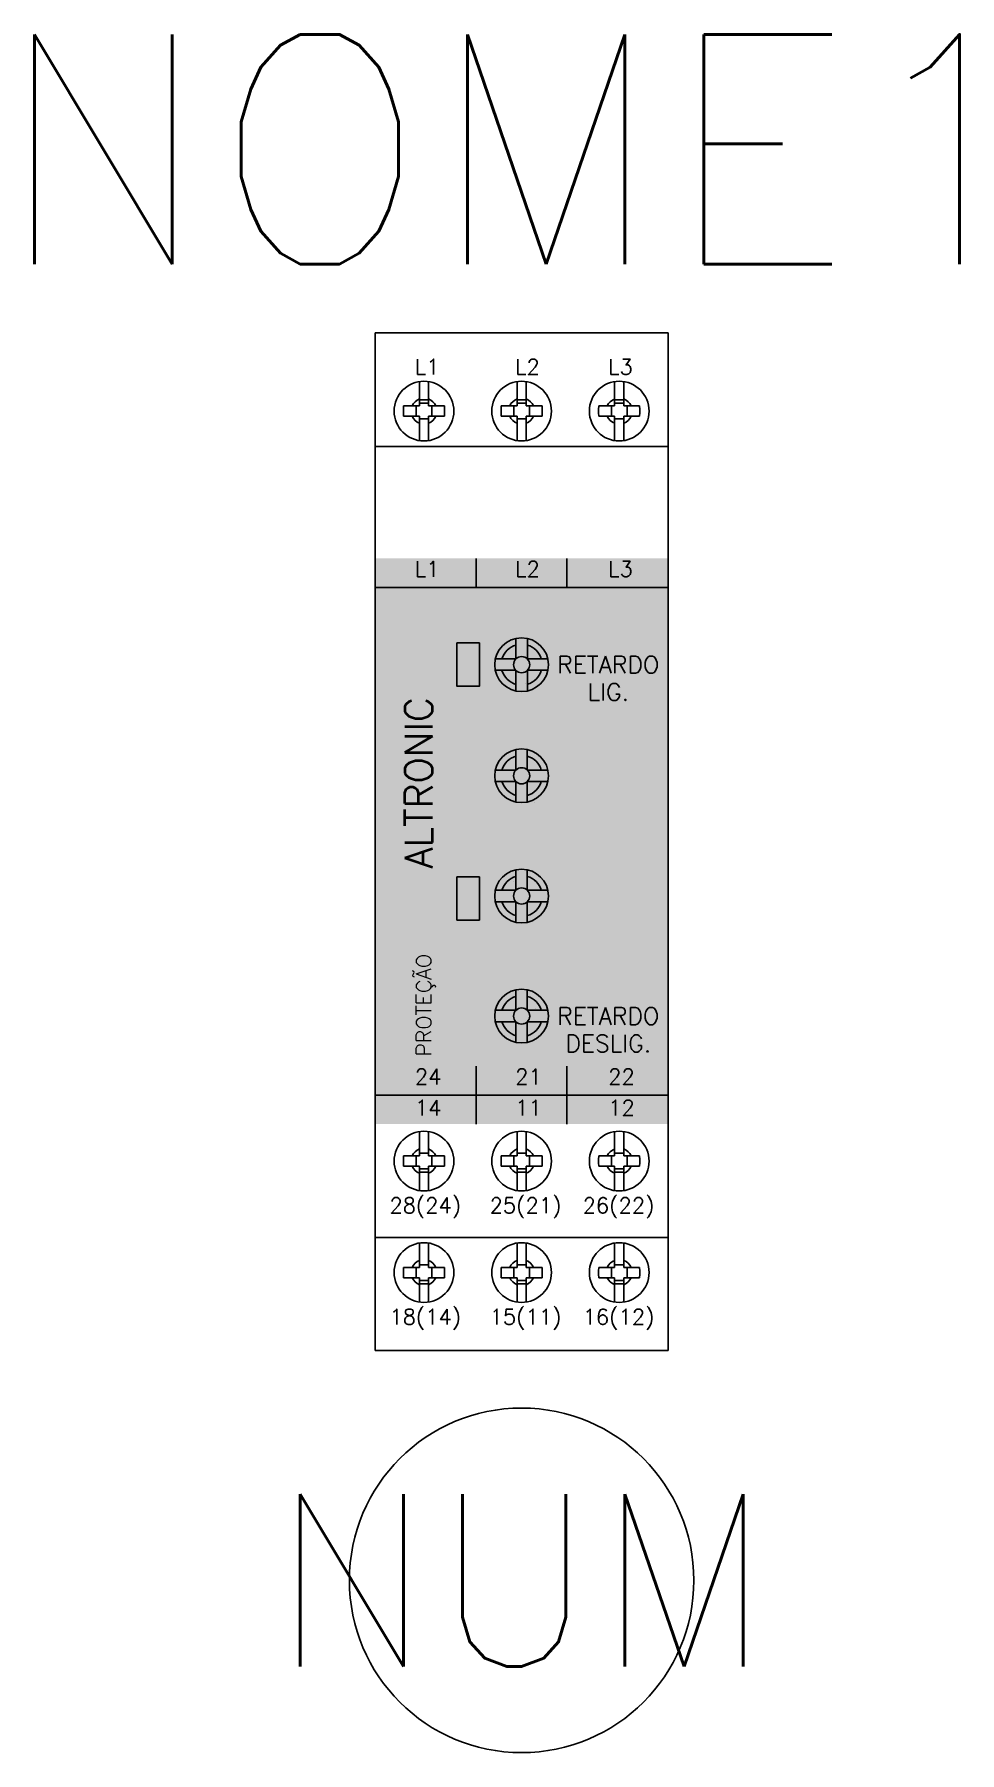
# Model space of a CAD drawing. Header units: millimetres. Extents: x -3 to 5.1, y -7.9 to 7.
import ezdxf
from ezdxf.enums import TextEntityAlignment as Align

# ---------------------------------------------------------------- set-up
doc = ezdxf.new("R2010")
doc.units = ezdxf.units.MM
doc.layers.add('6', color=7, linetype='Continuous')
doc.styles.add('Romans', font='romans.shx')

msp = doc.modelspace()

# ---------------------------------------------------------------- hatches: boundary and pattern name
at = {"layer": '6'}
h = msp.add_hatch(color=254, dxfattribs=at)
h.dxf.hatch_style = 1
h.paths.add_polyline_path([(0, 2.468), (2.55, 2.468), (2.55, -2.457), (0, -2.457)])
h = msp.add_hatch(color=1, dxfattribs=at)
h.dxf.hatch_style = 1
h.paths.add_polyline_path([(0.908, 1.731), (0.712, 1.731), (0.712, 1.354), (0.908, 1.354)])
h = msp.add_hatch(color=3, dxfattribs=at)
h.dxf.hatch_style = 1
h.paths.add_polyline_path([(0.908, -0.305), (0.712, -0.305), (0.712, -0.681), (0.908, -0.681)])

# ---------------------------------------------------------------- linework, layer by layer
at = {"linetype": 'Continuous'}
for p, q in [((0, -4.43), (0, 4.43)), ((0, 4.43), (2.55, 4.43)), ((2.55, 4.43), (2.55, -4.43)), ((0.385, 4.007), (0.385, 3.795)), ((0.465, 4.007), (0.465, 3.795)), ((1.235, 4.007), (1.235, 3.795)), ((1.315, 4.007), (1.315, 3.795)), ((2.085, 4.007), (2.085, 3.795)), ((2.165, 4.007), (2.165, 3.795)), ((0.247, 3.795), (0.246, 3.765)), ((0.246, 3.765), (0.246, 3.735)), ((0.385, 3.795), (0.247, 3.795)), ((0.357, 3.795), (0.357, 3.705)), ((0.385, 3.847), (0.465, 3.847)), ((0.465, 3.818), (0.385, 3.818)), ((0.603, 3.795), (0.465, 3.795)), ((0.493, 3.795), (0.493, 3.705)), ((0.603, 3.795), (0.604, 3.765)), ((0.604, 3.765), (0.604, 3.735)), ((1.097, 3.795), (1.096, 3.765)), ((1.096, 3.765), (1.096, 3.735)), ((1.235, 3.795), (1.097, 3.795)), ((1.207, 3.795), (1.207, 3.705)), ((1.235, 3.847), (1.315, 3.847)), ((1.315, 3.818), (1.235, 3.818)), ((1.453, 3.795), (1.315, 3.795)), ((1.343, 3.795), (1.343, 3.705)), ((1.453, 3.795), (1.454, 3.765)), ((1.454, 3.765), (1.454, 3.735)), ((1.947, 3.795), (1.946, 3.765)), ((1.946, 3.765), (1.946, 3.735)), ((2.085, 3.795), (1.947, 3.795)), ((2.057, 3.795), (2.057, 3.705)), ((2.085, 3.847), (2.165, 3.847)), ((2.165, 3.818), (2.085, 3.818)), ((2.303, 3.795), (2.165, 3.795)), ((2.193, 3.795), (2.193, 3.705)), ((2.303, 3.795), (2.304, 3.765)), ((2.304, 3.765), (2.304, 3.735)), ((0.246, 3.735), (0.247, 3.705)), ((0.385, 3.705), (0.247, 3.705)), ((0.385, 3.705), (0.385, 3.493)), ((0.465, 3.682), (0.385, 3.682)), ((0.603, 3.705), (0.465, 3.705)), ((0.465, 3.705), (0.465, 3.493)), ((0.604, 3.735), (0.603, 3.705)), ((1.096, 3.735), (1.097, 3.705)), ((1.235, 3.705), (1.097, 3.705)), ((1.235, 3.705), (1.235, 3.493)), ((1.315, 3.682), (1.235, 3.682)), ((1.453, 3.705), (1.315, 3.705)), ((1.315, 3.705), (1.315, 3.493)), ((1.454, 3.735), (1.453, 3.705)), ((1.946, 3.735), (1.947, 3.705)), ((2.085, 3.705), (1.947, 3.705)), ((2.085, 3.705), (2.085, 3.493)), ((2.165, 3.682), (2.085, 3.682)), ((2.303, 3.705), (2.165, 3.705)), ((2.165, 3.705), (2.165, 3.493)), ((2.304, 3.735), (2.303, 3.705)), ((0, 3.443), (2.55, 3.443)), ((0, 2.215), (2.55, 2.215)), ((1.226, 1.771), (1.226, 1.592)), ((1.325, 1.771), (1.325, 1.592)), ((1.046, 1.592), (1.226, 1.592)), ((1.223, 1.561), (1.223, 1.561)), ((1.302, 1.609), (1.302, 1.609)), ((1.325, 1.592), (1.504, 1.592)), ((1.046, 1.493), (1.226, 1.493)), ((1.226, 1.493), (1.226, 1.313)), ((1.313, 1.381), (1.313, 1.381)), ((1.325, 1.493), (1.504, 1.493)), ((1.325, 1.493), (1.325, 1.314)), ((1.225, 0.803), (1.225, 0.625)), ((1.324, 0.804), (1.324, 0.625)), ((1.225, 0.625), (1.046, 0.625)), ((1.504, 0.625), (1.324, 0.625)), ((1.225, 0.525), (1.046, 0.525)), ((1.113, 0.519), (1.113, 0.519)), ((1.225, 0.525), (1.225, 0.346)), ((1.293, 0.519), (1.293, 0.519)), ((1.504, 0.525), (1.324, 0.525)), ((1.324, 0.525), (1.324, 0.346)), ((1.473, 0.519), (1.473, 0.519)), ((1.203, 0.34), (1.203, 0.34)), ((1.383, 0.34), (1.383, 0.34)), ((1.225, -0.243), (1.225, -0.422)), ((1.324, -0.243), (1.324, -0.422)), ((1.225, -0.422), (1.046, -0.422)), ((1.203, -0.347), (1.203, -0.347)), ((1.504, -0.422), (1.324, -0.422)), ((1.383, -0.347), (1.383, -0.347)), ((1.225, -0.522), (1.046, -0.522)), ((1.113, -0.527), (1.113, -0.527)), ((1.225, -0.522), (1.225, -0.701)), ((1.293, -0.527), (1.293, -0.527)), ((1.504, -0.522), (1.324, -0.522)), ((1.324, -0.522), (1.324, -0.701)), ((1.473, -0.527), (1.473, -0.527)), ((1.225, -1.288), (1.225, -1.467)), ((1.324, -1.288), (1.324, -1.467)), ((1.225, -1.467), (1.046, -1.467)), ((1.212, -1.449), (1.212, -1.449)), ((1.504, -1.467), (1.324, -1.467)), ((1.392, -1.449), (1.392, -1.449)), ((1.225, -1.566), (1.046, -1.566)), ((1.225, -1.566), (1.225, -1.746)), ((1.293, -1.572), (1.293, -1.572)), ((1.504, -1.566), (1.324, -1.566)), ((1.324, -1.566), (1.324, -1.746)), ((1.473, -1.572), (1.473, -1.572)), ((0, -2.205), (2.55, -2.205)), ((0.385, -2.734), (0.385, -2.523)), ((0.465, -2.734), (0.465, -2.523)), ((1.235, -2.734), (1.235, -2.523)), ((1.315, -2.734), (1.315, -2.523)), ((2.085, -2.734), (2.085, -2.523)), ((2.165, -2.734), (2.165, -2.523)), ((0.246, -2.765), (0.247, -2.734)), ((0.246, -2.795), (0.246, -2.765)), ((0.247, -2.825), (0.246, -2.795)), ((0.385, -2.734), (0.247, -2.734)), ((0.385, -2.825), (0.247, -2.825)), ((0.357, -2.825), (0.357, -2.734)), ((0.465, -2.712), (0.385, -2.712)), ((0.385, -3.036), (0.385, -2.825)), ((0.603, -2.734), (0.465, -2.734)), ((0.465, -3.036), (0.465, -2.825)), ((0.603, -2.825), (0.465, -2.825)), ((0.493, -2.825), (0.493, -2.734)), ((0.604, -2.765), (0.603, -2.734)), ((0.603, -2.825), (0.604, -2.795)), ((0.604, -2.795), (0.604, -2.765)), ((1.096, -2.765), (1.097, -2.734)), ((1.096, -2.795), (1.096, -2.765)), ((1.097, -2.825), (1.096, -2.795)), ((1.235, -2.734), (1.097, -2.734)), ((1.235, -2.825), (1.097, -2.825)), ((1.207, -2.825), (1.207, -2.734)), ((1.315, -2.712), (1.235, -2.712)), ((1.235, -3.036), (1.235, -2.825)), ((1.453, -2.734), (1.315, -2.734)), ((1.315, -3.036), (1.315, -2.825)), ((1.453, -2.825), (1.315, -2.825)), ((1.343, -2.825), (1.343, -2.734)), ((1.454, -2.765), (1.453, -2.734)), ((1.453, -2.825), (1.454, -2.795)), ((1.454, -2.795), (1.454, -2.765)), ((1.946, -2.765), (1.947, -2.734)), ((1.946, -2.795), (1.946, -2.765)), ((1.947, -2.825), (1.946, -2.795)), ((2.085, -2.734), (1.947, -2.734)), ((2.085, -2.825), (1.947, -2.825)), ((2.057, -2.825), (2.057, -2.734)), ((2.165, -2.712), (2.085, -2.712)), ((2.085, -3.036), (2.085, -2.825)), ((2.303, -2.734), (2.165, -2.734)), ((2.165, -3.036), (2.165, -2.825)), ((2.303, -2.825), (2.165, -2.825)), ((2.193, -2.825), (2.193, -2.734)), ((2.304, -2.765), (2.303, -2.734)), ((2.303, -2.825), (2.304, -2.795)), ((2.304, -2.795), (2.304, -2.765)), ((0.465, -2.848), (0.385, -2.848)), ((0.385, -2.876), (0.465, -2.876)), ((1.315, -2.848), (1.235, -2.848)), ((1.235, -2.876), (1.315, -2.876)), ((2.165, -2.848), (2.085, -2.848)), ((2.085, -2.876), (2.165, -2.876)), ((2.55, -3.444), (0, -3.444)), ((0.385, -3.705), (0.385, -3.493)), ((0.465, -3.705), (0.465, -3.493)), ((1.235, -3.705), (1.235, -3.493)), ((1.315, -3.705), (1.315, -3.493)), ((2.085, -3.705), (2.085, -3.493)), ((2.165, -3.705), (2.165, -3.493)), ((0.246, -3.735), (0.247, -3.705)), ((0.246, -3.765), (0.246, -3.735)), ((0.385, -3.705), (0.247, -3.705)), ((0.357, -3.795), (0.357, -3.705)), ((0.465, -3.682), (0.385, -3.682)), ((0.603, -3.705), (0.465, -3.705)), ((0.493, -3.795), (0.493, -3.705)), ((0.604, -3.735), (0.603, -3.705)), ((0.604, -3.765), (0.604, -3.735)), ((1.096, -3.735), (1.097, -3.705)), ((1.096, -3.765), (1.096, -3.735)), ((1.235, -3.705), (1.097, -3.705)), ((1.207, -3.795), (1.207, -3.705)), ((1.315, -3.682), (1.235, -3.682)), ((1.453, -3.705), (1.315, -3.705)), ((1.343, -3.795), (1.343, -3.705)), ((1.454, -3.735), (1.453, -3.705)), ((1.454, -3.765), (1.454, -3.735)), ((1.946, -3.735), (1.947, -3.705)), ((1.946, -3.765), (1.946, -3.735)), ((2.085, -3.705), (1.947, -3.705)), ((2.057, -3.795), (2.057, -3.705)), ((2.165, -3.682), (2.085, -3.682)), ((2.303, -3.705), (2.165, -3.705)), ((2.193, -3.795), (2.193, -3.705)), ((2.304, -3.735), (2.303, -3.705)), ((2.304, -3.765), (2.304, -3.735)), ((0.247, -3.795), (0.246, -3.765)), ((0.385, -3.795), (0.247, -3.795)), ((0.385, -4.007), (0.385, -3.795)), ((0.465, -3.818), (0.385, -3.818)), ((0.385, -3.847), (0.465, -3.847)), ((0.465, -4.007), (0.465, -3.795)), ((0.603, -3.795), (0.465, -3.795)), ((0.603, -3.795), (0.604, -3.765)), ((1.097, -3.795), (1.096, -3.765)), ((1.235, -3.795), (1.097, -3.795)), ((1.235, -4.007), (1.235, -3.795)), ((1.315, -3.818), (1.235, -3.818)), ((1.235, -3.847), (1.315, -3.847)), ((1.315, -4.007), (1.315, -3.795)), ((1.453, -3.795), (1.315, -3.795)), ((1.453, -3.795), (1.454, -3.765)), ((1.947, -3.795), (1.946, -3.765)), ((2.085, -3.795), (1.947, -3.795)), ((2.085, -4.007), (2.085, -3.795)), ((2.165, -3.818), (2.085, -3.818)), ((2.085, -3.847), (2.165, -3.847)), ((2.165, -4.007), (2.165, -3.795)), ((2.303, -3.795), (2.165, -3.795)), ((2.303, -3.795), (2.304, -3.765)), ((2.55, -4.43), (0, -4.43))]:
    msp.add_line(p, q, dxfattribs=at)
for centre, radius in [((0.425, 3.75), 0.26), ((1.275, 3.75), 0.26), ((2.125, 3.75), 0.26), ((1.275, 1.542), 0.234), ((1.275, 1.542), 0.0704), ((1.275, 0.575), 0.234), ((1.275, 0.575), 0.0704), ((1.275, -0.472), 0.234), ((1.275, -0.472), 0.0704), ((1.275, -1.517), 0.234), ((1.275, -1.517), 0.0704), ((0.425, -2.78), 0.26), ((1.275, -2.78), 0.26), ((2.125, -2.78), 0.26), ((0.425, -3.75), 0.26), ((1.275, -3.75), 0.26), ((2.125, -3.75), 0.26)]:
    msp.add_circle(centre, radius, dxfattribs=at)
at = {"ltscale": 10}
msp.add_circle((1.275, -6.43), 1.5, dxfattribs=at)
at = {"linetype": 'Continuous'}
for centre, radius, start, end in [((0.425, 3.75), 0.113, 110.4873, 156.4218), ((0.425, 3.75), 0.113, 23.5782, 69.5127), ((1.275, 3.75), 0.113, 110.4873, 156.4218), ((1.275, 3.75), 0.113, 23.5782, 69.5127), ((2.125, 3.75), 0.113, 110.4873, 156.4218), ((2.125, 3.75), 0.113, 23.5782, 69.5127), ((0.425, 3.75), 0.113, 203.5782, 249.5127), ((0.425, 3.75), 0.113, 290.4873, 336.4218), ((1.275, 3.75), 0.113, 203.5782, 249.5127), ((1.275, 3.75), 0.113, 290.4873, 336.4218), ((2.125, 3.75), 0.113, 203.5782, 249.5127), ((2.125, 3.75), 0.113, 290.4873, 336.4218), ((1.275, 1.542), 0.178, 106.1865, 163.6305), ((1.275, 1.542), 0.178, 16.3695, 73.6305), ((1.275, 1.542), 0.178, 196.1865, 253.8135), ((1.275, 1.542), 0.178, 286.3695, 343.8135), ((1.275, 0.575), 0.178, 106.3695, 163.6305), ((1.275, 0.575), 0.178, 16.3695, 73.8135), ((1.275, 0.575), 0.178, 196.1865, 253.6305), ((1.275, 0.575), 0.178, 286.1865, 343.8135), ((1.275, -0.472), 0.178, 106.3695, 163.6305), ((1.275, -0.472), 0.178, 16.3695, 73.8135), ((1.275, -0.472), 0.178, 196.1865, 253.6305), ((1.275, -0.472), 0.178, 286.1865, 343.8135), ((1.275, -1.517), 0.178, 16.3695, 73.8135), ((1.275, -1.517), 0.178, 106.3695, 163.6305), ((1.275, -1.517), 0.178, 196.1865, 253.6305), ((1.275, -1.517), 0.178, 286.1865, 343.8135), ((0.425, -2.78), 0.113, 110.4873, 156.4218), ((0.425, -2.78), 0.113, 23.5782, 69.5127), ((1.275, -2.78), 0.113, 110.4873, 156.4218), ((1.275, -2.78), 0.113, 23.5782, 69.5127), ((2.125, -2.78), 0.113, 110.4873, 156.4218), ((2.125, -2.78), 0.113, 23.5782, 69.5127), ((0.425, -2.78), 0.113, 203.5782, 249.5127), ((0.425, -2.78), 0.113, 290.4873, 336.4218), ((1.275, -2.78), 0.113, 203.5782, 249.5127), ((1.275, -2.78), 0.113, 290.4873, 336.4218), ((2.125, -2.78), 0.113, 203.5782, 249.5127), ((2.125, -2.78), 0.113, 290.4873, 336.4218), ((0.425, -3.75), 0.113, 110.4873, 156.4218), ((0.425, -3.75), 0.113, 23.5782, 69.5127), ((1.275, -3.75), 0.113, 110.4873, 156.4218), ((1.275, -3.75), 0.113, 23.5782, 69.5127), ((2.125, -3.75), 0.113, 110.4873, 156.4218), ((2.125, -3.75), 0.113, 23.5782, 69.5127), ((0.425, -3.75), 0.113, 203.5782, 249.5127), ((0.425, -3.75), 0.113, 290.4873, 336.4218), ((1.275, -3.75), 0.113, 203.5782, 249.5127), ((1.275, -3.75), 0.113, 290.4873, 336.4218), ((2.125, -3.75), 0.113, 203.5782, 249.5127), ((2.125, -3.75), 0.113, 290.4873, 336.4218)]:
    msp.add_arc(centre, radius, start, end, dxfattribs=at)
at = {"layer": '6'}
for p, q in [((0.88, 2.215), (0.88, 2.468)), ((1.67, 2.215), (1.67, 2.468)), ((0.88, -2.205), (0.88, -1.952)), ((1.67, -2.205), (1.67, -1.952)), ((0.88, -2.457), (0.88, -2.205)), ((1.67, -2.457), (1.67, -2.205))]:
    msp.add_line(p, q, dxfattribs=at)
for points in [[(0.712, 1.731), (0.908, 1.731), (0.908, 1.354), (0.712, 1.354)], [(0.712, -0.305), (0.908, -0.305), (0.908, -0.681), (0.712, -0.681)]]:
    msp.add_lwpolyline(points, close=True, dxfattribs=at)

# ---------------------------------------------------------------- texts
at = {"linetype": 'Continuous', "style": 'Romans'}
for s, p in [('L1', (0.346, 4.068)), ('L2', (1.219, 4.068)), ('L3', (2.029, 4.068)), ('L1', (0.346, 2.308)), ('L2', (1.219, 2.308)), ('L3', (2.029, 2.308)), ('24', (0.346, -2.112)), ('21', (1.219, -2.112)), ('22', (2.029, -2.112)), ('14', (0.346, -2.383)), ('11', (1.219, -2.383)), ('12', (2.029, -2.383)), ('28(24)', (0.124, -3.233)), ('25(21)', (0.997, -3.233)), ('26(22)', (1.807, -3.233)), ('18(14)', (0.124, -4.203)), ('15(11)', (0.997, -4.203)), ('16(12)', (1.807, -4.203))]:
    msp.add_text(s, height=0.1349, dxfattribs=at).set_placement(p)
for s, p in [('RETARDO', (2.03, 1.542)), ('LIG.', (2.03, 1.304)), ('RETARDO', (2.03, -1.517)), ('DESLIG.', (2.03, -1.756))]:
    msp.add_text(s, height=0.15, dxfattribs=at).set_placement(p, align=Align.MIDDLE_CENTER)
for s, height, p in [('ALTRONIC', 0.24, (0.379, 0.514)), ('PROTEÇÃO', 0.13, (0.423, -1.423))]:
    msp.add_text(s, height=height, rotation=90, dxfattribs=at).set_placement(p, align=Align.MIDDLE_CENTER)
at = {"color": 7, "style": 'Romans', "flags": 4}
msp.add_attdef('NOME1', text='NOME1', height=2, dxfattribs=at).set_placement((1.275, 4.43), align=Align.BOTTOM_CENTER)
msp.add_attdef('NUM', text='NUM', height=1.5, dxfattribs=at).set_placement((1.275, -6.43), align=Align.MIDDLE_CENTER)

doc.saveas('drawing.dxf')
